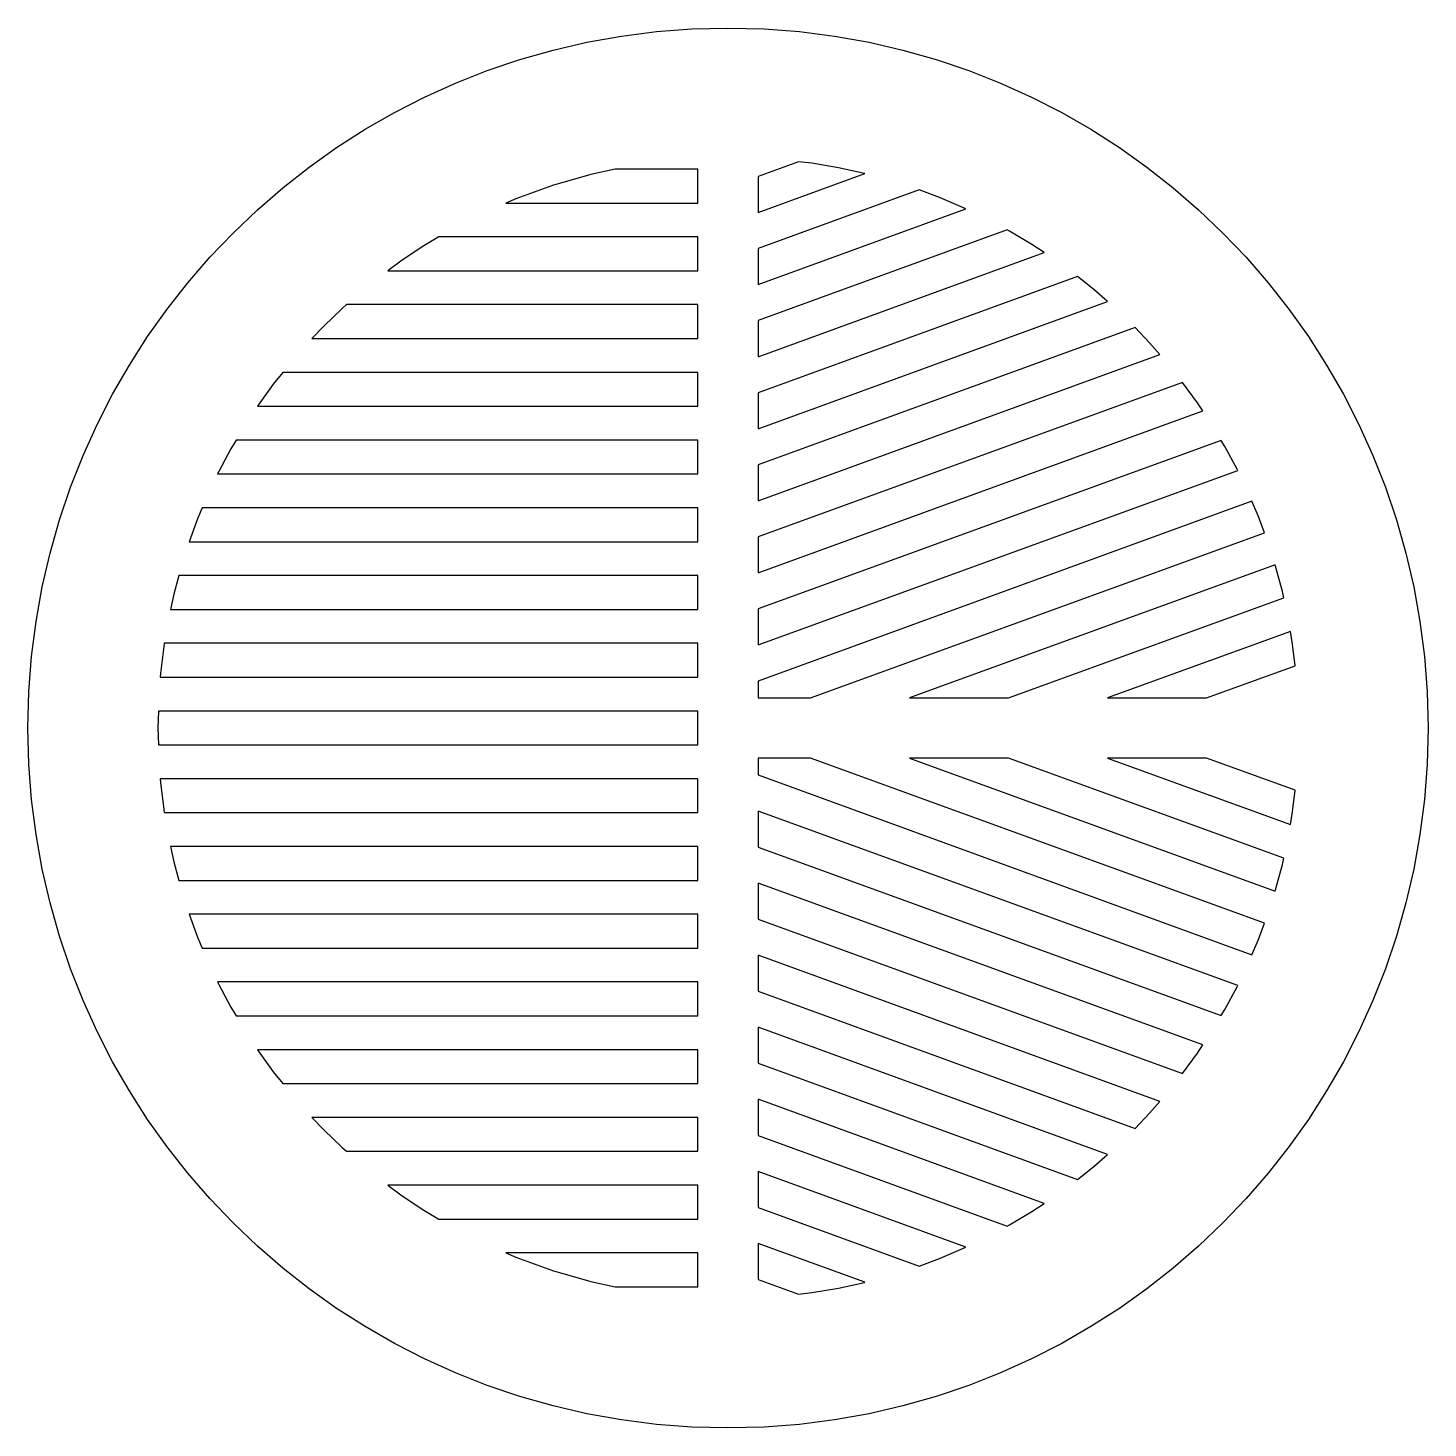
# Model space of a CAD drawing. Extents: x 0.29 to 5.46, y 0.68 to 5.84.
import ezdxf

# ---------------------------------------------------------------- set-up
doc = ezdxf.new("R2010")
doc.units = 0
doc.layers.get('0').update_dxf_attribs({"linetype": 'CONTINUOUS'})

msp = doc.modelspace()

# ---------------------------------------------------------------- linework, layer by layer
at = {"color": 0}
for points in [[(2.87532, 5.84233), (3.00831, 5.83897), (3.13949, 5.829), (3.26878, 5.81261), (3.39606, 5.78982), (3.52106, 5.76107), (3.64361, 5.72618), (3.76367, 5.68554), (3.88103, 5.63932), (3.99544, 5.58762), (4.10688, 5.53049), (4.21506, 5.46837), (4.31988, 5.40115), (4.42117, 5.32904), (4.51878, 5.25239), (4.61253, 5.17117), (4.70225, 5.08561), (4.78782, 4.99588), (4.86903, 4.90213), (4.94569, 4.80458), (5.01774, 4.70329), (5.08496, 4.59847), (5.14714, 4.49024), (5.20421, 4.37879), (5.25597, 4.26438), (5.30219, 4.14708), (5.34283, 4.02696), (5.37765, 3.90435), (5.40653, 3.77935), (5.42919, 3.65213), (5.44564, 3.52285), (5.45562, 3.39165), (5.45899, 3.25874), (5.45562, 3.12576), (5.44564, 2.99451), (5.42919, 2.86529), (5.40653, 2.73801), (5.37765, 2.61301), (5.34283, 2.49044), (5.30219, 2.37033), (5.25597, 2.25304), (5.20421, 2.13857), (5.14714, 2.02713), (5.08496, 1.91894), (5.01774, 1.81413), (4.94569, 1.71283), (4.86903, 1.61529), (4.78782, 1.52154), (4.70225, 1.43181), (4.61253, 1.34625), (4.51878, 1.26497), (4.42117, 1.18837), (4.31988, 1.11627), (4.21506, 1.04904), (4.10688, 0.986925), (3.99544, 0.929796), (3.88103, 0.878093), (3.76367, 0.831868), (3.64361, 0.791233), (3.52106, 0.756347), (3.39606, 0.727539), (3.26878, 0.704807), (3.13949, 0.688368), (3.00831, 0.67844), (2.87532, 0.675022), (2.74235, 0.67844), (2.61117, 0.688368), (2.48188, 0.704807), (2.35465, 0.727539), (2.22965, 0.756347), (2.10704, 0.791233), (1.98697, 0.831868), (1.86963, 0.878093), (1.75521, 0.929796), (1.64382, 0.986925), (1.53558, 1.04904), (1.43078, 1.11627), (1.32948, 1.18837), (1.23188, 1.26497), (1.13813, 1.34625), (1.04839, 1.43181), (0.962836, 1.52154), (0.881674, 1.61529), (0.804958, 1.71283), (0.73291, 1.81413), (0.66569, 1.91894), (0.603515, 2.02713), (0.546442, 2.13857), (0.494683, 2.25304), (0.44846, 2.37033), (0.407824, 2.49044), (0.372993, 2.61301), (0.344183, 2.73801), (0.321451, 2.86529), (0.305012, 2.99451), (0.295031, 3.12576), (0.291667, 3.25874), (0.295031, 3.39165), (0.305012, 3.52285), (0.321451, 3.65213), (0.344183, 3.77935), (0.372993, 3.90435), (0.407824, 4.02696), (0.44846, 4.14708), (0.494683, 4.26438), (0.546442, 4.37879), (0.603515, 4.49024), (0.66569, 4.59847), (0.73291, 4.70329), (0.804958, 4.80458), (0.881674, 4.90213), (0.962836, 4.99588), (1.04839, 5.08561), (1.13813, 5.17117), (1.23188, 5.25239), (1.32948, 5.32904), (1.43078, 5.40115), (1.53558, 5.46837), (1.64382, 5.53049), (1.75521, 5.58762), (1.86963, 5.63932), (1.98697, 5.68554), (2.10704, 5.72618), (2.22965, 5.76107), (2.35465, 5.78982), (2.48188, 5.81261), (2.61117, 5.829), (2.74235, 5.83897), (2.87532, 5.84233)], [(3.13601, 5.3489), (2.98606, 5.29432), (2.98606, 5.16129), (3.38021, 5.30474), (3.37864, 5.30524), (3.28276, 5.32622), (3.18533, 5.34289), (3.13601, 5.3489)], [(2.45888, 5.32124), (2.36849, 5.30111), (2.22814, 5.26118), (2.09196, 5.21192), (2.05539, 5.19624), (2.7646, 5.19624), (2.7646, 5.32124), (2.45888, 5.32124)], [(3.58051, 5.24463), (2.98606, 5.02826), (2.98606, 4.89529), (3.75364, 5.17464), (3.74408, 5.17919), (3.65565, 5.21674), (3.58051, 5.24463)], [(1.80746, 5.07124), (1.75206, 5.03787), (1.67296, 4.98529), (1.61947, 4.94624), (2.7646, 4.94624), (2.7646, 5.07124), (1.80746, 5.07124)], [(3.90614, 5.09711), (2.98606, 4.76226), (2.98606, 4.62924), (4.04204, 5.01357), (3.99615, 5.04383), (3.91444, 5.09272), (3.90614, 5.09711)], [(4.16521, 4.9254), (2.98606, 4.49621), (2.98606, 4.36317), (4.27636, 4.83285), (4.22613, 4.87679), (4.16521, 4.9254)], [(1.46701, 4.82124), (1.45144, 4.80751), (1.38325, 4.74186), (1.33984, 4.69624), (2.7646, 4.69624), (2.7646, 4.82124), (1.46701, 4.82124)], [(4.37765, 4.73665), (2.98606, 4.23014), (2.98606, 4.09711), (4.46935, 4.63699), (4.4311, 4.68078), (4.37765, 4.73665)], [(1.23166, 4.57124), (1.19705, 4.52756), (1.14149, 4.45063), (1.13856, 4.44624), (2.7646, 4.44624), (2.7646, 4.57124), (1.23166, 4.57124)], [(4.55317, 4.53444), (2.98606, 3.96408), (2.98606, 3.83111), (4.62804, 4.42871), (4.60818, 4.45876), (4.55317, 4.53444)], [(1.05968, 4.32124), (1.0408, 4.28939), (0.995876, 4.20514), (0.991644, 4.19624), (2.7646, 4.19624), (2.7646, 4.32124), (1.05968, 4.32124)], [(4.69581, 4.32036), (2.98606, 3.69808), (2.98606, 3.56506), (4.75651, 4.20942), (4.75444, 4.21376), (4.70931, 4.29775), (4.69581, 4.32036)], [(4.80935, 4.09571), (2.98606, 3.43201), (2.98606, 3.36947), (3.17958, 3.36947), (4.85553, 3.97944), (4.83339, 4.03906), (4.80935, 4.09571)], [(0.934733, 4.07124), (0.917426, 4.03017), (0.886556, 3.94624), (2.7646, 3.94624), (2.7646, 4.07124), (0.934733, 4.07124)], [(4.89501, 3.86079), (3.54503, 3.36947), (3.91049, 3.36947), (4.92681, 3.73931), (4.92182, 3.76199), (4.89649, 3.85618), (4.89501, 3.86079)], [(0.847982, 3.82124), (0.829861, 3.75293), (0.8176, 3.69624), (2.7646, 3.69624), (2.7646, 3.82124), (0.847982, 3.82124)], [(0.794814, 3.57124), (0.792806, 3.55946), (0.781033, 3.4605), (0.780003, 3.44624), (2.7646, 3.44624), (2.7646, 3.57124), (0.794814, 3.57124)], [(4.95156, 3.61535), (4.27599, 3.36947), (4.64144, 3.36947), (4.96929, 3.48872), (4.95947, 3.56868), (4.95156, 3.61535)], [(0.772949, 3.32124), (0.771485, 3.25874), (0.772949, 3.19624), (2.7646, 3.19624), (2.7646, 3.32124), (0.772949, 3.32124)], [(2.98606, 3.14794), (2.98606, 3.08535), (4.80935, 2.42171), (4.83339, 2.47835), (4.85553, 2.53792), (3.17958, 3.14794), (2.98606, 3.14794)], [(3.54503, 3.14794), (4.89501, 2.65657), (4.89649, 2.66118), (4.92182, 2.75543), (4.92681, 2.77806), (3.91049, 3.14794), (3.54503, 3.14794)], [(4.27599, 3.14794), (4.95156, 2.90207), (4.95947, 2.94874), (4.96929, 3.02864), (4.64144, 3.14794), (4.27599, 3.14794)], [(0.780003, 3.07124), (0.781033, 3.05692), (0.792806, 2.95796), (0.794814, 2.94624), (2.7646, 2.94624), (2.7646, 3.07124), (0.780003, 3.07124)], [(2.98606, 2.95231), (2.98606, 2.81928), (4.69581, 2.19706), (4.70931, 2.21961), (4.75444, 2.30365), (4.75651, 2.308), (2.98606, 2.95231)], [(0.8176, 2.82124), (0.829861, 2.76454), (0.847982, 2.69624), (2.7646, 2.69624), (2.7646, 2.82124), (0.8176, 2.82124)], [(2.98606, 2.68631), (2.98606, 2.55333), (4.55317, 1.98292), (4.60818, 2.05865), (4.62804, 2.08871), (2.98606, 2.68631)], [(0.886556, 2.57124), (0.917426, 2.48725), (0.934733, 2.44624), (2.7646, 2.44624), (2.7646, 2.57124), (0.886556, 2.57124)], [(2.98606, 2.42031), (2.98606, 2.28728), (4.37765, 1.78076), (4.4311, 1.83664), (4.46935, 1.88043), (2.98606, 2.42031)], [(0.991644, 2.32124), (0.995876, 2.31228), (1.0408, 2.22808), (1.05968, 2.19624), (2.7646, 2.19624), (2.7646, 2.32124), (0.991644, 2.32124)], [(2.98606, 2.15419), (2.98606, 2.02115), (4.16521, 1.59207), (4.22613, 1.64068), (4.27636, 1.68457), (2.98606, 2.15419)], [(1.13856, 2.07124), (1.14149, 2.06679), (1.19705, 1.98986), (1.23166, 1.94624), (2.7646, 1.94624), (2.7646, 2.07124), (1.13856, 2.07124)], [(2.98606, 1.88813), (2.98606, 1.75515), (3.90614, 1.42031), (3.91444, 1.42469), (3.99615, 1.47353), (4.04204, 1.50379), (2.98606, 1.88813)], [(1.33984, 1.82124), (1.38325, 1.77556), (1.45144, 1.7099), (1.46701, 1.69624), (2.7646, 1.69624), (2.7646, 1.82124), (1.33984, 1.82124)], [(2.98606, 1.62218), (2.98606, 1.48915), (3.58051, 1.27279), (3.65565, 1.30062), (3.74408, 1.33822), (3.75364, 1.34277), (2.98606, 1.62218)], [(1.61947, 1.57124), (1.67296, 1.53211), (1.75206, 1.47949), (1.80746, 1.44624), (2.7646, 1.44624), (2.7646, 1.57124), (1.61947, 1.57124)], [(2.98606, 1.35612), (2.98606, 1.22309), (3.13601, 1.16851), (3.18533, 1.17453), (3.28276, 1.19119), (3.37864, 1.21218), (3.38021, 1.21267), (2.98606, 1.35612)], [(2.05539, 1.32123), (2.09196, 1.3055), (2.22814, 1.25624), (2.36849, 1.21631), (2.45888, 1.19623), (2.7646, 1.19623), (2.7646, 1.32123), (2.05539, 1.32123)]]:
    msp.add_lwpolyline(points, close=True, dxfattribs=at)

doc.saveas('drawing.dxf')
